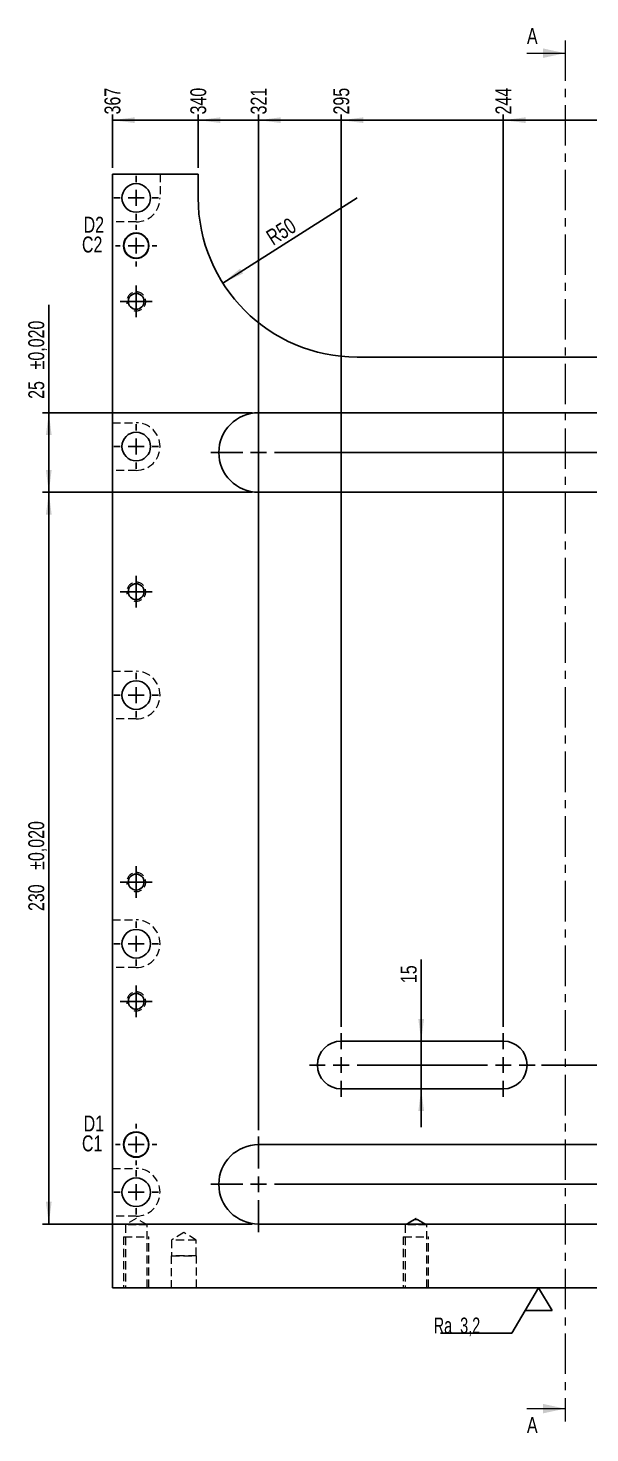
# Model space of a CAD drawing. Header units: millimetres. Extents: x -5 to 1672, y 0 to 1180.
# Drawn here: x 647.4 to 824.1, y 512.7 to 954.2 of the extents above; entities that cross this region are included whole.
import ezdxf

# ---------------------------------------------------------------- set-up
doc = ezdxf.new("R2010")
doc.units = ezdxf.units.MM
doc.header["$LTSCALE"] = 2
doc.linetypes.add('CENTER', pattern=[10.16, 6.35, -1.27, 1.27, -1.27])
doc.linetypes.add('HIDDEN', pattern=[1.905, 1.27, -0.635])
doc.layers.add('SLD-0', color=7, linetype='Continuous')
doc.styles.add('SLDTEXTSTYLE0', font='TXT', dxfattribs={"width": 0.75})
doc.styles.add('SLDTEXTSTYLE3', font='TXT', dxfattribs={"width": 0.678571})
doc.dimstyles.new('SLDDIMSTYLE1', dxfattribs={"dimtxt": 5, "dimasz": 7, "dimexe": 0, "dimexo": 0.0625, "dimgap": 1.25, "dimtad": 1, "dimdec": 3, "dimrnd": 1e-09, "dimzin": 12, "dimdsep": 46, "dimtxsty": 'SLDTEXTSTYLE0', "dimsah": 1, "dimcen": 0.09, "dimadec": 0, "dimazin": 3, "dimtfac": 1, "dimtdec": 3, "dimtmove": 0, "dimatfit": 0, "dimfxl": 1, "dimfrac": 2, "dimtolj": 1, "dimtzin": 12, "dimarcsym": 0})
doc.dimstyles.new('SLDDIMSTYLE3', dxfattribs={"dimtxt": 5, "dimasz": 7, "dimexe": 0, "dimexo": 0.0625, "dimgap": 1.25, "dimtad": 0, "dimtih": 1, "dimtoh": 1, "dimdec": 3, "dimrnd": 1e-09, "dimzin": 12, "dimdsep": 46, "dimtxsty": 'SLDTEXTSTYLE0', "dimsah": 1, "dimcen": 0.09, "dimadec": 0, "dimazin": 3, "dimtol": 1, "dimtp": 0.02, "dimtm": 0.02, "dimtfac": 1, "dimtdec": 3, "dimtofl": 0, "dimtmove": 0, "dimatfit": 3, "dimfxl": 1, "dimfrac": 2, "dimtolj": 1, "dimarcsym": 0})
doc.dimstyles.new('SLDDIMSTYLE4', dxfattribs={"dimtxt": 5, "dimasz": 7, "dimexe": 0, "dimexo": 0.0625, "dimgap": 1.25, "dimtad": 0, "dimtih": 1, "dimtoh": 1, "dimdec": 3, "dimrnd": 1e-09, "dimzin": 12, "dimdsep": 46, "dimtxsty": 'SLDTEXTSTYLE0', "dimsah": 1, "dimcen": 0.09, "dimadec": 0, "dimazin": 3, "dimtfac": 1, "dimtdec": 3, "dimtofl": 0, "dimtmove": 0, "dimatfit": 3, "dimfxl": 1, "dimfrac": 2, "dimtolj": 1, "dimtzin": 12, "dimarcsym": 0})
doc.dimstyles.new('SLDDIMSTYLE5', dxfattribs={"dimtxt": 5, "dimasz": 7, "dimexe": 0, "dimexo": 0.0625, "dimgap": 1.25, "dimtad": 1, "dimdec": 3, "dimrnd": 1e-09, "dimzin": 12, "dimdsep": 46, "dimtxsty": 'SLDTEXTSTYLE0', "dimsah": 1, "dimcen": 0.09, "dimadec": 0, "dimazin": 3, "dimtol": 1, "dimtp": 0.02, "dimtm": 0.02, "dimtfac": 1, "dimtdec": 3, "dimtofl": 0, "dimtmove": 0, "dimatfit": 3, "dimfxl": 1, "dimfrac": 2, "dimtolj": 1, "dimarcsym": 0})
doc.dimstyles.new('SLDDIMSTYLE6', dxfattribs={"dimtxt": 5, "dimasz": 7, "dimexe": 0, "dimexo": 0.0625, "dimgap": 1.25, "dimtad": 1, "dimdec": 3, "dimrnd": 1e-09, "dimzin": 12, "dimdsep": 46, "dimtxsty": 'SLDTEXTSTYLE0', "dimsah": 1, "dimcen": 0, "dimadec": 0, "dimazin": 3, "dimtfac": 1, "dimtdec": 3, "dimtofl": 0, "dimtmove": 0, "dimatfit": 3, "dimfxl": 1, "dimfrac": 2, "dimtolj": 1, "dimtzin": 12, "dimarcsym": 0})

# ---------------------------------------------------------------- blocks, each defined once
blk = doc.blocks.new('_D_11')
at = {"layer": 'SLD-0'}
for p, q in [((796.88, 640.31), (796.88, 927.06)), ((850.88, 925.26), (796.88, 925.26))]:
    blk.add_line(p, q, dxfattribs=at)
blk.add_solid([(796.88, 925.26), (803.88, 924.36), (803.88, 926.16)], dxfattribs=at)
at = {"layer": 'SLD-0', "insert": (794.4, 927.06), "char_height": 5, "attachment_point": 1, "rotation": 90, "style": 'SLDTEXTSTYLE0'}
blk.add_mtext('244', dxfattribs=at)
blk = doc.blocks.new('_D_12')
at = {"layer": 'SLD-0'}
for p, q in [((745.88, 640.31), (745.88, 927.06)), ((796.88, 925.26), (745.88, 925.26))]:
    blk.add_line(p, q, dxfattribs=at)
blk.add_solid([(745.88, 925.26), (752.88, 924.36), (752.88, 926.16)], dxfattribs=at)
at = {"layer": 'SLD-0', "insert": (743.4, 927.06), "char_height": 5, "attachment_point": 1, "rotation": 90, "style": 'SLDTEXTSTYLE0'}
blk.add_mtext('295', dxfattribs=at)
blk = doc.blocks.new('_D_13')
at = {"layer": 'SLD-0'}
for p, q in [((719.88, 607.81), (719.88, 927.06)), ((745.88, 925.26), (719.88, 925.26))]:
    blk.add_line(p, q, dxfattribs=at)
blk.add_solid([(719.88, 925.26), (726.88, 924.36), (726.88, 926.16)], dxfattribs=at)
at = {"layer": 'SLD-0', "insert": (717.4, 927.06), "char_height": 5, "attachment_point": 1, "rotation": 90, "style": 'SLDTEXTSTYLE0'}
blk.add_mtext('321', dxfattribs=at)
blk = doc.blocks.new('_D_14')
at = {"layer": 'SLD-0'}
for p, q in [((700.88, 910.31), (700.88, 927.06)), ((719.88, 925.26), (700.88, 925.26))]:
    blk.add_line(p, q, dxfattribs=at)
blk.add_solid([(700.88, 925.26), (707.88, 924.36), (707.88, 926.16)], dxfattribs=at)
at = {"layer": 'SLD-0', "insert": (698.4, 927.06), "char_height": 5, "attachment_point": 1, "rotation": 90, "style": 'SLDTEXTSTYLE0'}
blk.add_mtext('340', dxfattribs=at)
blk = doc.blocks.new('_D_15')
at = {"layer": 'SLD-0'}
for p, q in [((673.88, 910.31), (673.88, 927.06)), ((700.88, 925.26), (673.88, 925.26))]:
    blk.add_line(p, q, dxfattribs=at)
blk.add_solid([(673.88, 925.26), (680.88, 924.36), (680.88, 926.16)], dxfattribs=at)
at = {"layer": 'SLD-0', "insert": (671.4, 927.06), "char_height": 5, "attachment_point": 1, "rotation": 90, "style": 'SLDTEXTSTYLE0'}
blk.add_mtext('367', dxfattribs=at)
blk = doc.blocks.new('_D_22')
at = {"layer": 'SLD-0'}
for p, q in [((1059.08, 694.95), (1059.08, 628.31)), ((808.88, 628.31), (1060.88, 628.31))]:
    blk.add_line(p, q, dxfattribs=at)
blk.add_solid([(1059.08, 628.31), (1059.98, 635.31), (1058.18, 635.31)], dxfattribs=at)
at = {"layer": 'SLD-0', "char_height": 5, "attachment_point": 1, "style": 'SLDTEXTSTYLE0'}
for s, insert in [('280', (1060.88, 630.79)), ('±0,020', (1073.84, 630.79))]:
    blk.add_mtext(s, dxfattribs=dict(at, insert=insert))
blk = doc.blocks.new('_D_24')
at = {"layer": 'SLD-0'}
for p, q in [((653.88, 833.31), (653.88, 867.2)), ((717.88, 833.31), (651.88, 833.31)), ((653.88, 808.31), (653.88, 833.31)), ((717.88, 808.31), (651.88, 808.31))]:
    blk.add_line(p, q, dxfattribs=at)
for points in [[(653.88, 833.31), (652.98, 826.31), (654.78, 826.31)], [(653.88, 808.31), (654.78, 815.31), (652.98, 815.31)]]:
    blk.add_solid(points, dxfattribs=at)
at = {"layer": 'SLD-0', "char_height": 5, "attachment_point": 1, "rotation": 90, "style": 'SLDTEXTSTYLE0'}
for s, insert in [('±0,020', (647.43, 846.94)), ('25', (647.43, 837.67))]:
    blk.add_mtext(s, dxfattribs=dict(at, insert=insert))
blk = doc.blocks.new('_D_25')
at = {"layer": 'SLD-0'}
for p, q in [((717.88, 808.31), (651.88, 808.31)), ((653.88, 808.31), (653.88, 578.31)), ((717.88, 578.31), (651.88, 578.31))]:
    blk.add_line(p, q, dxfattribs=at)
for points in [[(653.88, 808.31), (652.98, 801.31), (654.78, 801.31)], [(653.88, 578.31), (654.78, 585.31), (652.98, 585.31)]]:
    blk.add_solid(points, dxfattribs=at)
at = {"layer": 'SLD-0', "char_height": 5, "attachment_point": 1, "rotation": 90, "style": 'SLDTEXTSTYLE0'}
for s, insert in [('±0,020', (647.43, 689.66)), ('230', (647.43, 676.71))]:
    blk.add_mtext(s, dxfattribs=dict(at, insert=insert))
blk = doc.blocks.new('_D_26')
at = {"layer": 'SLD-0'}
blk.add_line((708.62, 874.08), (750.88, 900.81), dxfattribs=at)
blk.add_solid([(708.62, 874.08), (715.02, 877.06), (714.06, 878.58)], dxfattribs=at)
at = {"layer": 'SLD-0', "insert": (721.76, 889.96), "char_height": 5, "attachment_point": 1, "rotation": 32.3194, "style": 'SLDTEXTSTYLE0'}
blk.add_mtext('R50', dxfattribs=at)
blk = doc.blocks.new('_D_28')
at = {"layer": 'SLD-0'}
for p, q in [((771.04, 635.81), (771.04, 661.46)), ((771.04, 620.81), (771.04, 635.81)), ((771.04, 620.81), (771.04, 608.81))]:
    blk.add_line(p, q, dxfattribs=at)
for points in [[(771.04, 635.81), (771.94, 642.81), (770.14, 642.81)], [(771.04, 620.81), (770.14, 613.81), (771.94, 613.81)]]:
    blk.add_solid(points, dxfattribs=at)
at = {"layer": 'SLD-0', "insert": (764.6, 654.07), "char_height": 5, "attachment_point": 1, "rotation": 90, "style": 'SLDTEXTSTYLE0'}
blk.add_mtext('15', dxfattribs=at)
blk = doc.blocks.new('SW_CENTERMARKSYMBOL_30')
at = {"layer": 'SLD-0', "color": 0}
for p, q in [((0, 5), (0, 7)), ((-5, 0), (-7, 0)), ((0, 0), (-2.5, 0)), ((0, 0), (0, 2.5)), ((0, 0), (0, -2.5)), ((0, 0), (2.5, 0)), ((5, 0), (7, 0)), ((0, -5), (0, -7))]:
    blk.add_line(p, q, dxfattribs=at)
blk = doc.blocks.new('SW_CENTERMARKSYMBOL_32')
at = {"layer": 'SLD-0', "color": 0}
for p, q in [((-275, 5), (-275, 15)), ((0, 5), (0, 15)), ((-280, 0), (-290, 0)), ((-275, 0), (-277.5, 0)), ((-275, 0), (-275, 2.5)), ((-275, 0), (-275, -2.5)), ((-275, 0), (-272.5, 0)), ((-270, 0), (-260, 0)), ((-5, 0), (-270, 0)), ((-5, 0), (-15, 0)), ((0, 0), (-2.5, 0)), ((0, 0), (0, 2.5)), ((0, 0), (0, -2.5)), ((0, 0), (2.5, 0)), ((5, 0), (15, 0)), ((-275, -5), (-275, -15)), ((0, -5), (0, -15))]:
    blk.add_line(p, q, dxfattribs=at)
blk = doc.blocks.new('SW_CENTERMARKSYMBOL_33')
at = {"layer": 'SLD-0', "color": 0}
for p, q in [((-275, 5), (-275, 15)), ((0, 5), (0, 15)), ((-280, 0), (-290, 0)), ((-275, 0), (-277.5, 0)), ((-275, 0), (-275, 2.5)), ((-275, 0), (-275, -2.5)), ((-275, 0), (-272.5, 0)), ((-270, 0), (-260, 0)), ((-5, 0), (-270, 0)), ((-5, 0), (-15, 0)), ((0, 0), (-2.5, 0)), ((0, 0), (0, 2.5)), ((0, 0), (0, -2.5)), ((0, 0), (2.5, 0)), ((5, 0), (15, 0)), ((-275, -5), (-275, -15)), ((0, -5), (0, -15))]:
    blk.add_line(p, q, dxfattribs=at)
blk = doc.blocks.new('SW_CENTERMARKSYMBOL_35')
at = {"layer": 'SLD-0', "color": 0}
for p, q in [((-51, 5), (-51, 10)), ((0, 5), (0, 10)), ((-56, 0), (-61, 0)), ((-51, 0), (-53.5, 0)), ((-51, 0), (-51, 2.5)), ((-51, 0), (-51, -2.5)), ((-51, 0), (-48.5, 0)), ((-46, 0), (-41, 0)), ((-5, 0), (-46, 0)), ((-5, 0), (-10, 0)), ((0, 0), (-2.5, 0)), ((0, 0), (0, 2.5)), ((0, 0), (0, -2.5)), ((0, 0), (2.5, 0)), ((5, 0), (10, 0)), ((-51, -5), (-51, -10)), ((0, -5), (0, -10))]:
    blk.add_line(p, q, dxfattribs=at)
blk = doc.blocks.new('SW_CENTERMARKSYMBOL_38')
at = {"layer": 'SLD-0', "color": 0}
for p, q in [((0, 5), (0, 7)), ((-5, 0), (-7, 0)), ((0, 0), (-2.5, 0)), ((0, 0), (0, 2.5)), ((0, 0), (0, -2.5)), ((0, 0), (2.5, 0)), ((5, 0), (7, 0)), ((0, -5), (0, -7))]:
    blk.add_line(p, q, dxfattribs=at)
blk = doc.blocks.new('SW_CENTERMARKSYMBOL_39')
at = {"layer": 'SLD-0', "color": 0}
for p, q in [((0, 5), (0, 7)), ((-5, 0), (-7, 0)), ((0, 0), (-2.5, 0)), ((0, 0), (0, 2.5)), ((0, 0), (0, -2.5)), ((0, 0), (2.5, 0)), ((5, 0), (7, 0)), ((0, -5), (0, -7))]:
    blk.add_line(p, q, dxfattribs=at)
blk = doc.blocks.new('SW_CENTERMARKSYMBOL_40')
at = {"layer": 'SLD-0', "color": 0}
for p, q in [((0, 5), (0, 7)), ((-5, 0), (-7, 0)), ((0, 0), (-2.5, 0)), ((0, 0), (0, 2.5)), ((0, 0), (0, -2.5)), ((0, 0), (2.5, 0)), ((5, 0), (7, 0)), ((0, -5), (0, -7))]:
    blk.add_line(p, q, dxfattribs=at)
blk = doc.blocks.new('SW_CENTERMARKSYMBOL_41')
at = {"layer": 'SLD-0', "color": 0}
for p, q in [((0, 5), (0, 7)), ((-5, 0), (-7, 0)), ((0, 0), (-2.5, 0)), ((0, 0), (0, 2.5)), ((0, 0), (0, -2.5)), ((0, 0), (2.5, 0)), ((5, 0), (7, 0)), ((0, -5), (0, -7))]:
    blk.add_line(p, q, dxfattribs=at)
blk = doc.blocks.new('SW_CENTERMARKSYMBOL_46')
at = {"layer": 'SLD-0', "color": 0}
for p, q in [((0, 5), (0, 6.5)), ((-5, 0), (-6.5, 0)), ((0, 0), (-2.5, 0)), ((0, 0), (0, 2.5)), ((0, 0), (0, -2.5)), ((0, 0), (2.5, 0)), ((5, 0), (6.5, 0)), ((0, -5), (0, -6.5))]:
    blk.add_line(p, q, dxfattribs=at)
blk = doc.blocks.new('SW_CENTERMARKSYMBOL_47')
at = {"layer": 'SLD-0', "color": 0}
for p, q in [((0, 5), (0, 6.5)), ((-5, 0), (-6.5, 0)), ((0, 0), (-2.5, 0)), ((0, 0), (0, 2.5)), ((0, 0), (0, -2.5)), ((0, 0), (2.5, 0)), ((5, 0), (6.5, 0)), ((0, -5), (0, -6.5))]:
    blk.add_line(p, q, dxfattribs=at)
blk = doc.blocks.new('SW_CENTERMARKSYMBOL_50')
at = {"layer": 'SLD-0', "color": 0}
for p, q in [((0, 2.5), (0, 5)), ((-2.5, 0), (-5, 0)), ((0, 0), (-2.5, 0)), ((0, 0), (0, 2.5)), ((0, 0), (0, -2.5)), ((0, 0), (2.5, 0)), ((2.5, 0), (5, 0)), ((0, -2.5), (0, -5))]:
    blk.add_line(p, q, dxfattribs=at)
blk = doc.blocks.new('SW_CENTERMARKSYMBOL_51')
at = {"layer": 'SLD-0', "color": 0}
for p, q in [((0, 2.5), (0, 5)), ((-2.5, 0), (-5, 0)), ((0, 0), (-2.5, 0)), ((0, 0), (0, 2.5)), ((0, 0), (0, -2.5)), ((0, 0), (2.5, 0)), ((2.5, 0), (5, 0)), ((0, -2.5), (0, -5))]:
    blk.add_line(p, q, dxfattribs=at)
blk = doc.blocks.new('SW_CENTERMARKSYMBOL_52')
at = {"layer": 'SLD-0', "color": 0}
for p, q in [((0, 2.5), (0, 5)), ((-2.5, 0), (-5, 0)), ((0, 0), (-2.5, 0)), ((0, 0), (0, 2.5)), ((0, 0), (0, -2.5)), ((0, 0), (2.5, 0)), ((2.5, 0), (5, 0)), ((0, -2.5), (0, -5))]:
    blk.add_line(p, q, dxfattribs=at)
blk = doc.blocks.new('SW_CENTERMARKSYMBOL_53')
at = {"layer": 'SLD-0', "color": 0}
for p, q in [((0, 2.5), (0, 5)), ((-2.5, 0), (-5, 0)), ((0, 0), (-2.5, 0)), ((0, 0), (0, 2.5)), ((0, 0), (0, -2.5)), ((0, 0), (2.5, 0)), ((2.5, 0), (5, 0)), ((0, -2.5), (0, -5))]:
    blk.add_line(p, q, dxfattribs=at)
blk = doc.blocks.new('SW_SFSYMBOL_11')
at = {"layer": 'SLD-0', "color": 0}
for p, q in [((33.01, 15.81), (24.59, 1.53)), ((33.01, 15.81), (37.23, 8.67)), ((28.8, 8.67), (37.23, 8.67)), ((24.59, 1.53), (2.15, 1.53))]:
    blk.add_line(p, q, dxfattribs=at)
at = {"layer": 'SLD-0', "color": 0, "insert": (0, 6.45), "char_height": 5, "attachment_point": 1, "style": 'SLDTEXTSTYLE3'}
blk.add_mtext('Ra  3,2', dxfattribs=at)

msp = doc.modelspace()

# ---------------------------------------------------------------- linework, layer by layer
at = {"color": 7, "linetype": 'CENTER', "lineweight": 18}
msp.add_line((816.3180129, 950.3130997), (816.3180129, 516.3130997), dxfattribs=at)
at = {"color": 7, "linetype": 'Continuous', "lineweight": 18}
for p, q in [((804.3180129, 946.3130997), (816.3180129, 946.3130997)), ((804.3180129, 520.3130997), (816.3180129, 520.3130997))]:
    msp.add_line(p, q, dxfattribs=at)
at = {"color": 7, "linetype": 'Continuous', "lineweight": 25}
for p, q in [((673.8782911, 558.3130997), (673.8782911, 908.3130997)), ((673.8782911, 908.3130997), (700.8782911, 908.3130997)), ((700.8782911, 900.8130997), (700.8782911, 908.3130997)), ((840.8782911, 850.8130997), (750.8782911, 850.8130997)), ((994.8782911, 833.3130997), (719.8782911, 833.3130997)), ((719.8782911, 808.3130997), (994.8782911, 808.3130997)), ((745.8782911, 635.8130997), (796.8782911, 635.8130997)), ((796.8782911, 620.8130997), (745.8782911, 620.8130997)), ((994.8782911, 603.3130997), (719.8782911, 603.3130997)), ((719.8782911, 578.3130997), (994.8782911, 578.3130997)), ((1040.8782911, 558.3130997), (673.8782911, 558.3130997))]:
    msp.add_line(p, q, dxfattribs=at)
at = {"color": 190, "linetype": 'HIDDEN', "lineweight": 18}
for p, q in [((688.8783411, 908.3130997), (688.8783411, 900.8130997)), ((681.3782911, 893.3130497), (673.8782911, 893.3130497)), ((673.8782911, 830.1881497), (681.3782911, 830.1881497)), ((681.3782911, 815.1880497), (673.8782911, 815.1880497)), ((673.8782911, 752.0631497), (681.3782911, 752.0631497)), ((681.3782911, 737.0630497), (673.8782911, 737.0630497)), ((673.8782911, 673.9381497), (681.3782911, 673.9381497)), ((681.3782911, 658.9380497), (673.8782911, 658.9380497)), ((673.8782911, 595.8131497), (681.3782911, 595.8131497)), ((681.3782911, 580.8130497), (673.8782911, 580.8130497)), ((681.3782911, 580.1060258), (677.9782911, 578.0630997)), ((684.7782911, 578.0630997), (681.3782911, 580.1060258)), ((769.3782911, 580.1060258), (765.9782911, 578.0630997)), ((772.7782911, 578.0630997), (769.3782911, 580.1060258)), ((681.3782911, 578.0630997), (677.9782911, 578.0630997)), ((677.9782911, 578.0630997), (677.9782911, 558.3130997)), ((684.7782911, 578.0630997), (681.3782911, 578.0630997)), ((684.7782911, 558.3130997), (684.7782911, 578.0630997)), ((696.3782911, 575.6564561), (692.4782911, 573.3130997)), ((700.2782911, 573.3130997), (696.3782911, 575.6564561)), ((769.3782911, 578.0630997), (765.9782911, 578.0630997)), ((765.9782911, 578.0630997), (765.9782911, 558.3130997)), ((772.7782911, 578.0630997), (769.3782911, 578.0630997)), ((772.7782911, 558.3130997), (772.7782911, 578.0630997)), ((696.3782911, 573.3130997), (692.4782911, 573.3130997)), ((692.4782911, 573.3130997), (692.4782911, 568.3731857)), ((700.2782911, 573.3130997), (696.3782911, 573.3130997)), ((700.2782911, 568.3731857), (700.2782911, 573.3130997)), ((692.4782911, 568.3731857), (692.3782911, 568.3130997)), ((696.3782911, 568.3130997), (692.3782911, 568.3130997)), ((692.3782911, 568.3130997), (692.3782911, 558.3130997)), ((692.4782911, 568.3731857), (696.3782911, 568.3731857)), ((696.3782911, 568.3731857), (700.2782911, 568.3731857)), ((700.3782911, 568.3130997), (696.3782911, 568.3130997)), ((700.3782911, 568.3130997), (700.2782911, 568.3731857)), ((700.3782911, 558.3130997), (700.3782911, 568.3130997))]:
    msp.add_line(p, q, dxfattribs=at)
at = {"color": 7, "linetype": 'HIDDEN', "lineweight": 18}
for p, q in [((677.3782911, 574.3130997), (677.3782911, 558.3130997)), ((677.3782911, 574.3130997), (677.5559999, 574.3130997)), ((685.3782911, 558.3130997), (685.3782911, 574.3130997)), ((765.3782911, 574.3130997), (765.3782911, 558.3130997)), ((765.3782911, 574.3130997), (765.5559999, 574.3130997)), ((773.3782911, 558.3130997), (773.3782911, 574.3130997))]:
    msp.add_line(p, q, dxfattribs=at)
at = {"color": 7, "linetype": 'Continuous', "lineweight": 25}
for centre, radius in [((681.3782911, 900.8130997), 4.5), ((681.3782911, 885.8130997), 4), ((681.3782911, 885.8130997), 3.9), ((681.3782911, 868.3130997), 2.5), ((681.3782911, 822.6880997), 4.5), ((681.3782911, 777.0630997), 2.5), ((681.3782911, 744.5630997), 4.5), ((681.3782911, 685.8130997), 2.5), ((681.3782911, 666.4380997), 4.5), ((681.3782911, 648.3130997), 2.5), ((681.3782911, 603.3130997), 4), ((681.3782911, 603.3130997), 3.9), ((681.3782911, 588.3130997), 4.5)]:
    msp.add_circle(centre, radius, dxfattribs=at)
at = {"color": 190, "linetype": 'HIDDEN', "lineweight": 18}
for centre, end in [((681.3782911, 900.8130997), 0), ((681.3782911, 822.6880997), 90), ((681.3782911, 744.5630997), 90), ((681.3782911, 666.4380997), 90), ((681.3782911, 588.3130997), 90)]:
    msp.add_arc(centre, 7.50005, 270, end, dxfattribs=at)
at = {"color": 7, "linetype": 'Continuous', "lineweight": 25}
for centre, radius, start, end in [((750.8782911, 900.8130997), 50, 180, 270), ((719.8782911, 820.8130997), 12.5, 90, 270), ((745.8782911, 628.3130997), 7.5, 90, 270), ((796.8782911, 628.3130997), 7.5, 270, 90), ((719.8782911, 590.8130997), 12.5, 90, 270)]:
    msp.add_arc(centre, radius, start, end, dxfattribs=at)
at = {"color": 7, "linetype": 'HIDDEN', "lineweight": 18}
for centre in [(681.3782911, 868.3130997), (681.3782911, 777.0630997), (681.3782911, 685.8130997), (681.3782911, 648.3130997)]:
    msp.add_arc(centre, 3, 255, 195, dxfattribs=at)
at = {"color": 7, "linetype": 'Continuous', "lineweight": 25}
msp.add_open_spline([(772.320032, 578.3130997), (771.8429905, 578.5956824), (771.3657795, 578.8779937), (770.6432896, 579.2899912), (770.4018487, 579.4263073), (770.0306491, 579.6138038), (769.9053755, 579.6737688), (769.6462341, 579.7706687), (769.5099157, 579.8066382), (769.3028259, 579.8050368), (769.2329758, 579.7953712), (769.0988317, 579.7638587), (769.0334153, 579.7422968), (768.8397441, 579.6685704), (768.7146778, 579.6083529), (768.3455178, 579.4211519), (768.1053217, 579.2855055), (767.3864611, 578.8753959), (766.9113721, 578.5943675), (766.4365503, 578.3130997)], degree=3, knots=[0, 0, 0, 0, 0.25, 0.25, 0.375, 0.375, 0.4375, 0.4375, 0.5, 0.5, 0.53125, 0.53125, 0.5625, 0.5625, 0.625, 0.625, 0.75, 0.75, 1, 1, 1, 1], dxfattribs=at)
at = {"color": 7, "linetype": 'HIDDEN', "lineweight": 18}
for points, knots in [([(677.5559999, 574.3130997), (678.073336, 574.3130997), (678.8843319, 574.3130997), (679.916927, 574.3130997), (681.0793708, 574.3130997), (682.2683749, 574.3130997), (683.3782911, 574.3130997), (684.3104986, 574.3130997), (684.9821666, 574.3130997), (685.3336144, 574.3130997), (685.3782911, 574.3130997), (685.3692895, 574.3130997), (685.3782911, 574.3130997)], [0, 0, 0, 0, 0.1052626689, 0.2105085247, 0.3157543805, 0.4210002362, 0.526246092, 0.6314919478, 0.7367378036, 0.8419836594, 0.9472295151, 1, 1, 1, 1]), ([(765.5559999, 574.3130997), (766.073336, 574.3130997), (766.8843319, 574.3130997), (767.916927, 574.3130997), (769.0793708, 574.3130997), (770.2683749, 574.3130997), (771.3782911, 574.3130997), (772.3104986, 574.3130997), (772.9821666, 574.3130997), (773.3336144, 574.3130997), (773.3782911, 574.3130997), (773.3692895, 574.3130997), (773.3782911, 574.3130997)], [0, 0, 0, 0, 0.1052524682, 0.2104995238, 0.3157465795, 0.4209936352, 0.5262406908, 0.6314877465, 0.7367348022, 0.8419818578, 0.9472289135, 1, 1, 1, 1])]:
    msp.add_open_spline(points, degree=3, knots=knots, dxfattribs=at)
at = {"color": 7, "linetype": 'Continuous', "lineweight": 18}
for points in [[(816.3180129, 946.3130997), (809.3180129, 947.8130997), (809.3180129, 944.8130997)], [(816.3180129, 520.3130997), (809.3180129, 521.8130997), (809.3180129, 518.8130997)]]:
    msp.add_solid(points, dxfattribs=at)

# ---------------------------------------------------------------- block references
at = {"layer": 'SLD-0'}
for name, p in [('SW_CENTERMARKSYMBOL_30', (681.3782911, 900.8130997)), ('SW_CENTERMARKSYMBOL_46', (681.3782911, 885.8130997)), ('SW_CENTERMARKSYMBOL_50', (681.3782911, 868.3130997)), ('SW_CENTERMARKSYMBOL_33', (994.8782911, 820.8130997)), ('SW_CENTERMARKSYMBOL_38', (681.3782911, 822.6880997)), ('SW_CENTERMARKSYMBOL_51', (681.3782911, 777.0630997)), ('SW_CENTERMARKSYMBOL_39', (681.3782911, 744.5630997)), ('SW_CENTERMARKSYMBOL_52', (681.3782911, 685.8130997)), ('SW_CENTERMARKSYMBOL_40', (681.3782911, 666.4380997)), ('SW_CENTERMARKSYMBOL_53', (681.3782911, 648.3130997)), ('SW_CENTERMARKSYMBOL_35', (796.8782911, 628.3130997)), ('SW_CENTERMARKSYMBOL_47', (681.3782911, 603.3130997)), ('SW_CENTERMARKSYMBOL_32', (994.8782911, 590.8130997)), ('SW_CENTERMARKSYMBOL_41', (681.3782911, 588.3130997)), ('SW_SFSYMBOL_11', (774.9781911, 542.4985766))]:
    msp.add_blockref(name, p, dxfattribs=at)

# ---------------------------------------------------------------- texts
at = {"color": 7, "linetype": 'Continuous', "char_height": 5, "attachment_point": 1, "style": 'SLDTEXTSTYLE0'}
for insert in [(804.3180129, 954.1967573), (804.3180129, 517.6878417)]:
    msp.add_mtext('A', dxfattribs=dict(at, insert=insert))
at = {"layer": 'SLD-0', "char_height": 5, "attachment_point": 1, "style": 'SLDTEXTSTYLE0'}
for s, insert in [('D2', (664.8454736, 894.915136)), ('C2', (664.3202295, 888.6808854)), ('D1', (664.8454736, 612.415136)), ('C1', (664.3202295, 606.1808854))]:
    msp.add_mtext(s, dxfattribs=dict(at, insert=insert))

# ---------------------------------------------------------------- dimensions: what is measured, and where the dimension line sits
at = {"layer": 'SLD-0'}
for feature_location, offset, dtype, dimstyle, picture, middle in [((673.8782911, 908.3130997), (0, 18.7475124), 1, 'SLDDIMSTYLE4', '_D_15', (673.8782911, 932.6022785)), ((700.8782911, 908.3130997), (0, 18.7475124), 1, 'SLDDIMSTYLE4', '_D_14', (700.8782911, 932.6022785)), ((719.8782911, 605.8130997), (0, 321.2475124), 1, 'SLDDIMSTYLE4', '_D_13', (719.8782911, 932.6022785)), ((745.8782911, 638.3130997), (0, 288.7475124), 1, 'SLDDIMSTYLE4', '_D_12', (745.8782911, 932.6022785)), ((796.8782911, 638.3130997), (0, 288.7475124), 1, 'SLDDIMSTYLE4', '_D_11', (796.8782911, 932.6022785)), ((806.8782911, 628.3130997), (254, 0), 0, 'SLDDIMSTYLE3', '_D_22', (1077.4859296, 628.3130997))]:
    dim = msp.add_ordinate_dim(feature_location=feature_location, offset=offset, dtype=dtype, origin=(1040.8782911, 908.3130997), dimstyle=dimstyle, dxfattribs=at)
    dim.commit()
    dim.dimension.update_dxf_attribs({"geometry": picture, "text_midpoint": middle})
dim = msp.add_radius_dim(center=(750.8782911, 900.8130997), mpoint=(708.6242625, 874.0811513), dimstyle='SLDDIMSTYLE6', dxfattribs=at)
dim.commit()
dim.dimension.update_dxf_attribs({"geometry": '_D_26', "text_midpoint": (729.7512968, 887.4471455), "dimtype": 164})
for base, p1, p2, dimstyle, picture, middle in [((653.8782911, 833.3130997), (719.8782911, 808.3130997), (719.8782911, 833.3130997), 'SLDDIMSTYLE5', '_D_24', (653.8782911, 852.4349418)), ((653.8782911, 578.3130997), (719.8782911, 808.3130997), (719.8782911, 578.3130997), 'SLDDIMSTYLE5', '_D_25', (653.8782911, 693.3130997)), ((771.0436621, 635.8130997), (745.8782911, 620.8130997), (745.8782911, 635.8130997), 'SLDDIMSTYLE1', '_D_28', (771.0436621, 657.7616682))]:
    dim = msp.add_linear_dim(base=base, p1=p1, p2=p2, angle=90, dimstyle=dimstyle, dxfattribs=at)
    dim.commit()
    dim.dimension.update_dxf_attribs({"geometry": picture, "text_midpoint": middle, "dimtype": 160})

doc.saveas('drawing.dxf')
